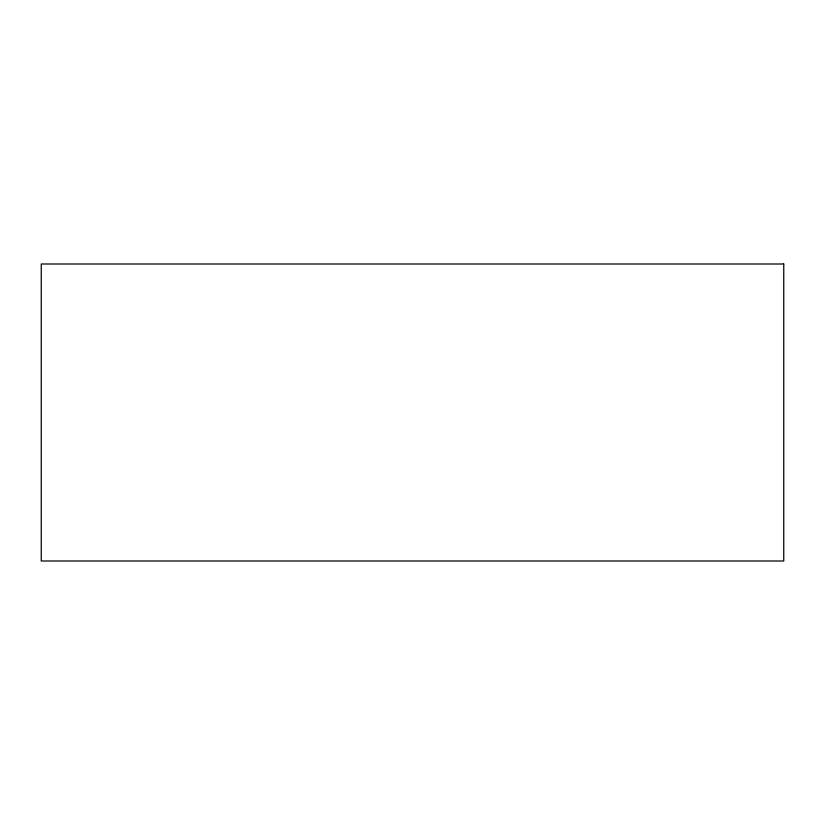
<?xml version="1.0" encoding="UTF-8"?>
<svg xmlns="http://www.w3.org/2000/svg" width="825" height="825" viewBox="0 0 825 825"><rect width="100%" height="100%" fill="white"/><g stroke="black" fill="none" stroke-linecap="round" stroke-linejoin="round"><path stroke-width="1.24" d="M783.75 264L41.25 264L41.25 561L783.75 561L783.75 264"/></g></svg>
